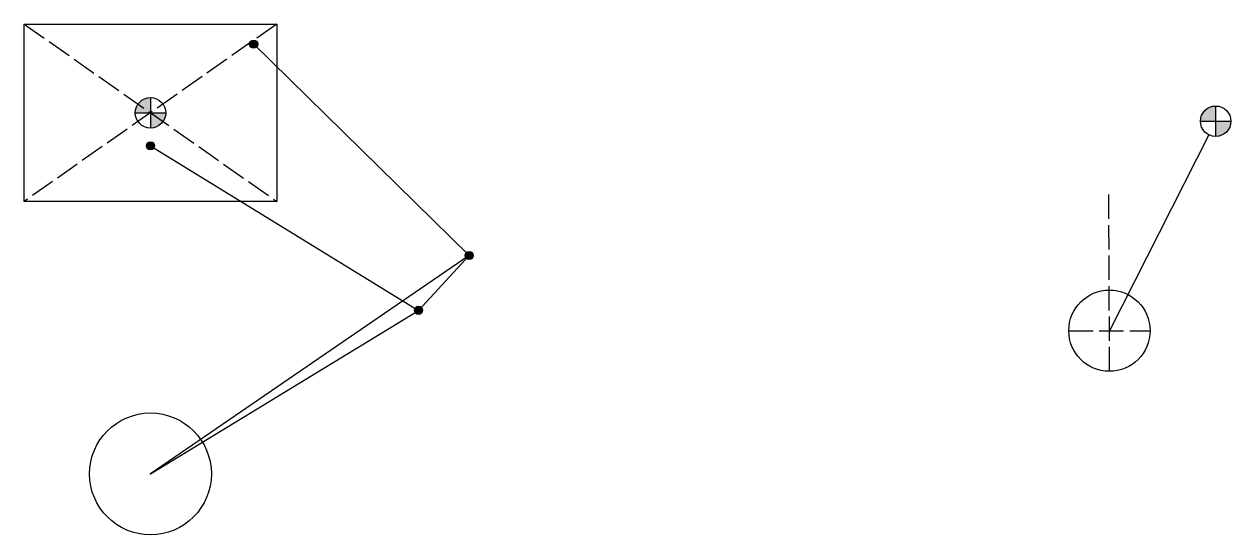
# Model space of a CAD drawing. Header units: millimetres. Extents: x 2564 to 3158, y 1400 to 1651.
import ezdxf

# ---------------------------------------------------------------- set-up
doc = ezdxf.new("R2010")
doc.units = ezdxf.units.MM
doc.linetypes.add('ACAD_ISO02W100', pattern=[15, 12, -3])

msp = doc.modelspace()

# ---------------------------------------------------------------- hatches: boundary and pattern name
h = msp.add_hatch(color=256)
h.dxf.hatch_style = 1
h.paths.add_polyline_path([(2674.71, 1641.41, 1), (2678.71, 1641.41, 1)])
h = msp.add_hatch(color=256)
h.dxf.hatch_style = 1
h.paths.add_polyline_path([(2625.85, 1607.65), (2625.85, 1615.15, 0.414214), (2618.35, 1607.65)])
h.paths.add_polyline_path([(2633.35, 1607.65), (2625.85, 1607.65), (2625.85, 1600.15, 0.414214)])
h = msp.add_hatch(color=256)
h.dxf.hatch_style = 1
h.paths.add_polyline_path([(3150.53, 1603.49), (3150.53, 1610.99, 0.414214), (3143.03, 1603.49)])
h.paths.add_polyline_path([(3158.03, 1603.49), (3150.53, 1603.49), (3150.53, 1595.99, 0.414214)])
h = msp.add_hatch(color=256)
h.dxf.hatch_style = 1
h.paths.add_polyline_path([(2623.85, 1591.4, 1), (2627.85, 1591.4, 1)])
h = msp.add_hatch(color=256)
h.dxf.hatch_style = 1
h.paths.add_polyline_path([(2780.85, 1537.4, 1), (2784.85, 1537.4, 1)])
h = msp.add_hatch(color=256)
h.dxf.hatch_style = 1
h.paths.add_polyline_path([(2755.85, 1510.4, 1), (2759.85, 1510.4, 1)])

# ---------------------------------------------------------------- linework, layer by layer
at = {"linetype": 'ACAD_ISO02W100'}
for p, q in [((2563.62, 1651.28), (2688.08, 1564.02)), ((2688.08, 1651.28), (2563.62, 1564.02)), ((3098.28, 1480.39), (3097.93, 1569.57)), ((3078.2, 1500.39), (3118.2, 1500.39))]:
    msp.add_line(p, q, dxfattribs=at)
for p, q in [((2676.56, 1641.56), (2782.85, 1537.4)), ((2625.85, 1615.15), (2625.85, 1600.15)), ((3150.53, 1610.99), (3150.53, 1595.99)), ((2618.35, 1607.65), (2633.35, 1607.65)), ((3143.03, 1603.49), (3158.03, 1603.49)), ((3147.13, 1596.8), (3098.2, 1500.39)), ((2625.85, 1591.4), (2757.85, 1510.4)), ((2782.85, 1537.4), (2625.85, 1429.9)), ((2757.85, 1510.4), (2782.85, 1537.4)), ((2625.85, 1429.9), (2757.85, 1510.4))]:
    msp.add_line(p, q)
msp.add_lwpolyline([(2563.62, 1651.28), (2688.08, 1651.28), (2688.08, 1564.02), (2563.62, 1564.02)], close=True)
for centre, radius in [((2676.71, 1641.41), 2), ((2625.85, 1607.65), 7.5), ((3150.53, 1603.49), 7.5), ((2625.85, 1591.4), 2), ((2782.85, 1537.4), 2), ((3098.2, 1500.39), 20), ((2757.85, 1510.4), 2), ((2625.85, 1429.9), 30)]:
    msp.add_circle(centre, radius)
for p in [(2676.56, 1641.56), (2782.85, 1537.4), (2625.85, 1429.9)]:
    msp.add_point(p)

doc.saveas('drawing.dxf')
